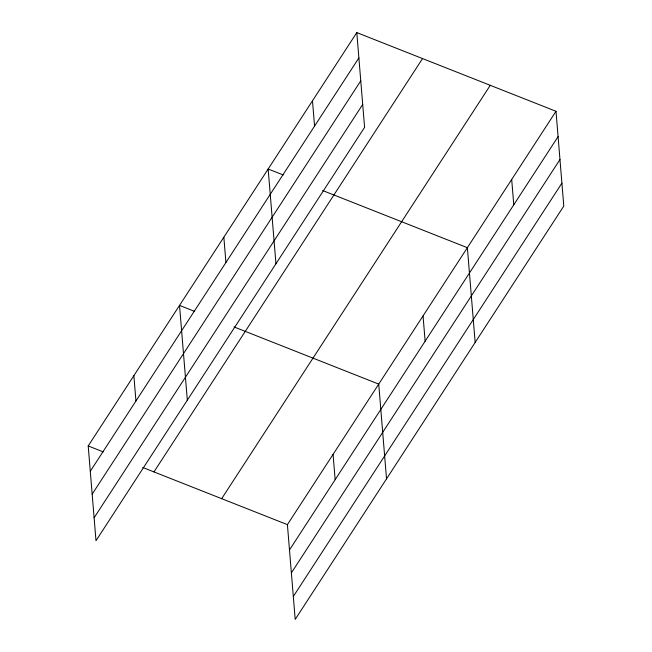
<?xml version="1.0" encoding="UTF-8"?>
<svg xmlns="http://www.w3.org/2000/svg" width="652" height="652" viewBox="0 0 652 652"><rect width="100%" height="100%" fill="white"/><g stroke="black" fill="none" stroke-linecap="round" stroke-linejoin="round"><path stroke-width="0.98" d="M356.799 32.6L364.59 127.36L95.991 540.712L88.207 445.944L356.799 32.6L556.001 111.288L563.793 206.056L295.201 619.4L287.41 524.64L556.001 111.288M90.286 471.266L358.877 57.914M92.168 494.183L360.768 80.832M94.108 517.794L362.708 104.45M153.945 471.918L422.537 58.566M221.672 498.666L490.263 85.322M289.488 549.954L558.088 136.61M291.379 572.872L559.97 159.528M293.318 596.482L561.91 183.139M283.188 174.94L268.159 169.007L275.951 263.767M322.634 190.523L467.37 247.695L475.161 342.455M194.549 311.346L179.528 305.405L187.32 400.173M233.995 326.921L378.73 384.101L386.522 478.861M88.207 445.944L103.228 451.885M142.674 467.46L287.41 524.64M511.69 179.487L513.768 204.809M423.05 315.894L425.128 341.216M312.479 100.799L314.566 126.121M333.074 454.371L335.152 479.685M223.848 237.206L225.926 262.528M133.864 375.674L135.95 400.996"/></g></svg>
